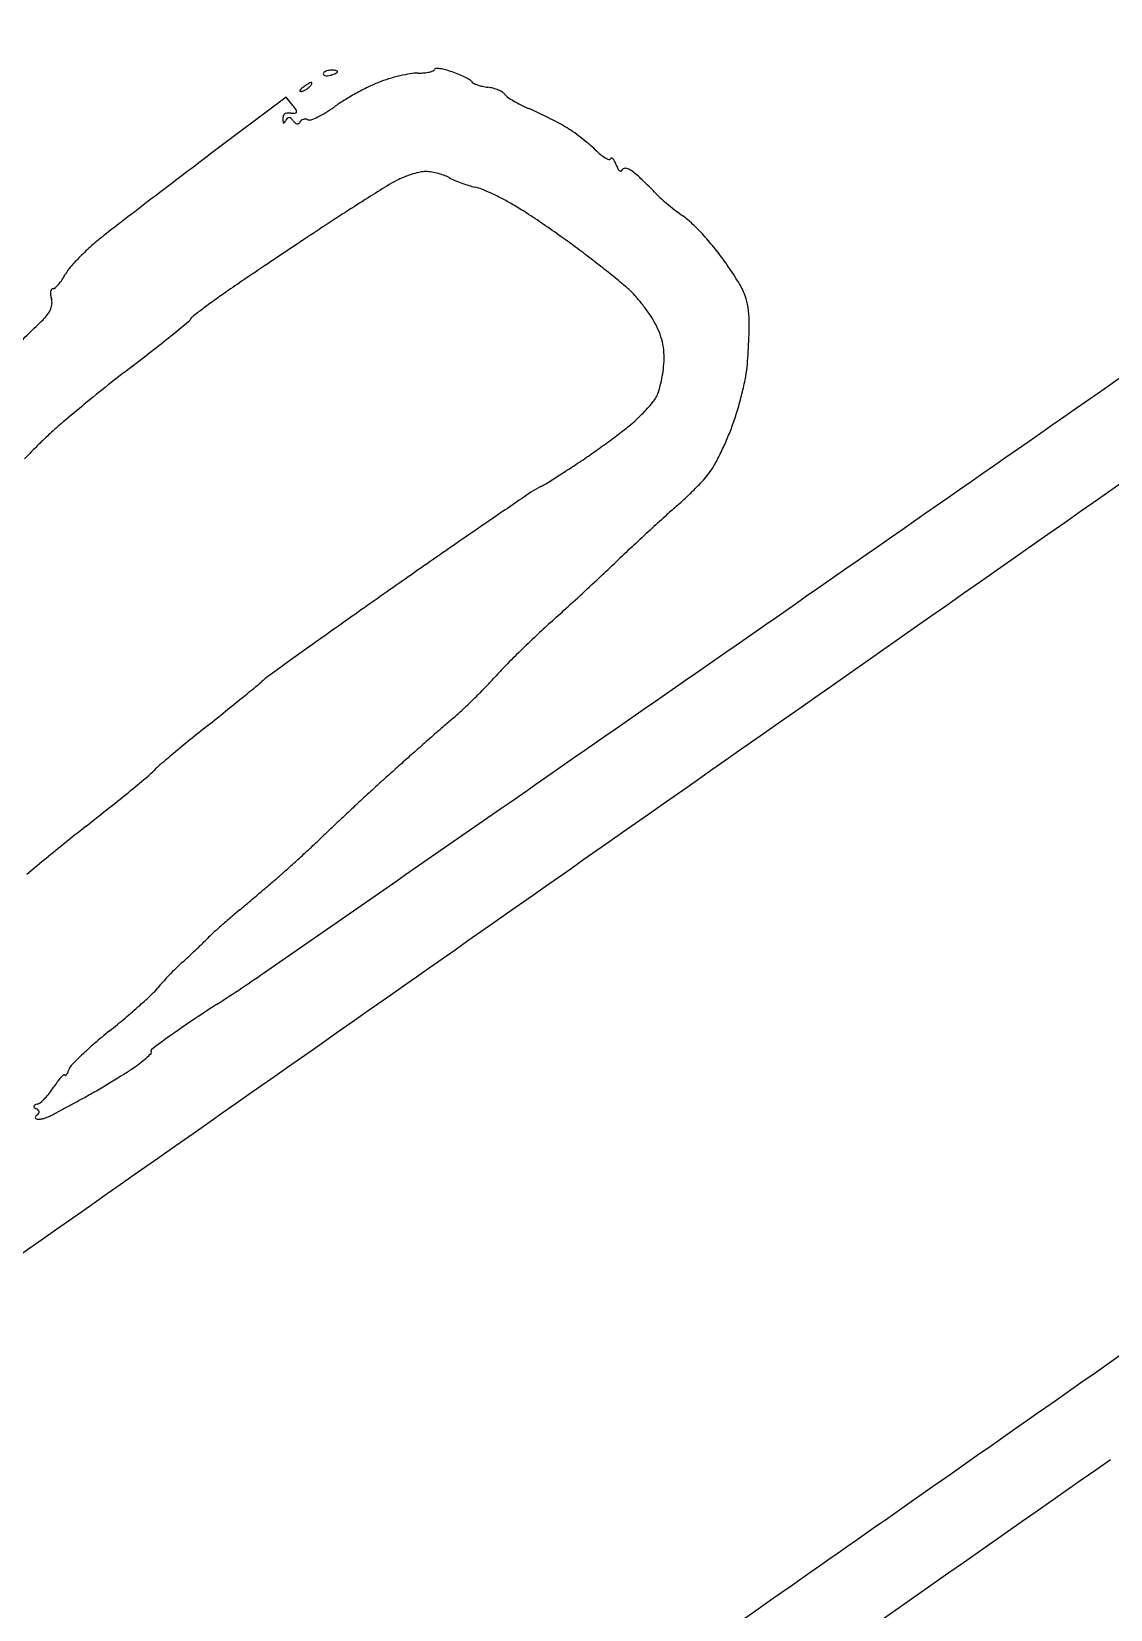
# Model space of a CAD drawing. Header units: metres. Extents: x 26.3 to 44.2, y 14.4 to 19.6.
# Drawn here: x 27.89559 to 27.92947, y 19.05866 to 19.10818 of the extents above; entities that cross this region are included whole.
import ezdxf

# ---------------------------------------------------------------- set-up
doc = ezdxf.new("R2010")
doc.units = ezdxf.units.M
doc.header["$MEASUREMENT"] = 0
doc.layers.add('Suspensions', color=6, linetype='Continuous')

msp = doc.modelspace()

# ---------------------------------------------------------------- linework, layer by layer
at = {"layer": 'Suspensions'}
for p, q in [((27.90357850737075, 19.10612173923349), (27.90121108454951, 19.10433489355155)), ((27.90379450009045, 19.10585791935887), (27.90357850737075, 19.10612173923349))]:
    msp.add_line(p, q, dxfattribs=at)
for points in [[(27.97766075189514, 19.10023450245357, -5e-06), (27.96320504889485, 19.09007929963003, -0.000212)], [(27.95186495567543, 19.10943219844803, -9e-06), (27.96481470818227, 19.11846742598699, -0.091432)], [(27.94724783606707, 19.07887961543489, -0.000128), (27.92831836659793, 19.0656130057442, -0.000139), (27.90937389606474, 19.0523509409298, -0.00023), (27.89336866770461, 19.04116407006468, -9e-06), (27.87889508284158, 19.03105801569283, -0.061218)], [(27.87665638364468, 19.05669286867355, -0.000233), (27.88371265099302, 19.06168658526403, -0.001004), (27.89472671468472, 19.06944042057396, -0.000105), (27.92062343649, 19.08758583608865, -0.000166), (27.93756223590399, 19.09944089398151, -0.000276)]]:
    msp.add_lwpolyline(points, format="xyb", dxfattribs=at)
for points in [[(27.90519409057158, 19.10692176001209, 0.16338), (27.90516764865921, 19.10694128622843, 0.034154), (27.90511096800893, 19.10695538683969, 0.032473), (27.90503984454693, 19.10696329007815, 0.02576), (27.90496251165154, 19.10696284216902, 0.049364), (27.90488657141694, 19.10695090335012, 0.059701), (27.90481945243561, 19.1069245720131, 0.070517), (27.90477060636756, 19.10688866358034, 0.156651), (27.9047492999026, 19.1068482640572, 0.281567), (27.90476272578296, 19.10681409218657, 0.118528), (27.90480980461107, 19.10679354478151, 0.069269), (27.90488637425561, 19.10679069126768, 0.035865), (27.90498087625835, 19.1068071823526, 0.021914), (27.90507408641036, 19.10683482134827, 0.040274), (27.90514655438477, 19.10686654344888, 0.056204), (27.90519112480209, 19.10689739010211, 0.38326)], [(27.90438307768459, 19.10651843873166, 0.174857), (27.90439306228375, 19.10656104348799, 0.447206), (27.90437019186803, 19.10657715439659, 0.078554), (27.90429504807945, 19.10654678195443, 0.017491), (27.9041785135122, 19.10647111540345, 0.017491), (27.90406755304318, 19.10638748821513, 0.078554), (27.90401331159412, 19.10632726413856, 0.447206), (27.90402062875279, 19.10630026272212, 0.174857), (27.90406407906267, 19.10629507349191, 0.057986), (27.90415078024087, 19.10632605347386, 0.037979), (27.90424216785313, 19.10638020758332, 0.037979), (27.90432431247478, 19.10644756205216, 0.057986)]]:
    msp.add_lwpolyline(points, format="xyb", close=True, dxfattribs=at)
for centre, radius, start, end in [((27.90841279409484, 19.10148000208376), 0.005454561374500325, 103.3654643742699, 107.1780321753458), ((27.90829039814566, 19.10199516991275), 0.004925053432761444, 99.4794201715001, 103.3655350011047), ((27.90771597204497, 19.10543540686036), 0.001437189387129665, 89.75673834468618, 99.47949545731619), ((27.90773153654311, 19.10910018332157), 0.002227620125554375, 269.7566148467947, 274.7107820557329), ((27.90780975470935, 19.10815089047089), 0.001275110284249592, 274.7111297188594, 282.2343415476515), ((27.90788284464981, 19.10781379926672), 0.0009301862066406989, 282.2345385802768, 290.162485802559), ((27.90818346029064, 19.10699509989536), 5.804033344585564e-05, 290.1612052322621, 349.9990496582526), ((27.90828037887442, 19.10697801047122), 4.037338664922175e-05, 90.65141201502179, 170.0012783037597), ((27.90829019003106, 19.10611243888276), 0.0009060005774778205, 82.29398137218455, 90.64950247029964), ((27.90822587880098, 19.10563694155165), 0.001385827260405753, 74.83264246049201, 82.295185657527), ((27.9078489925463, 19.10424676900853), 0.002826182406905606, 70.45302891391103, 74.83195617456838), ((27.90742541265928, 19.10305373981861), 0.004092175522476565, 67.29249784537288, 70.45296187193803), ((27.90781355340977, 19.10398125307653), 0.003086723342774588, 63.38823936854731, 67.29268355165138), ((27.91028570775169, 19.09805794146827), 0.009337929488527, 116.2930191065451, 118.9525698032578), ((27.90819764947091, 19.10228410134462), 0.004624076002856263, 111.793579819094, 116.2930121745971), ((27.90805030914485, 19.10265265156853), 0.004227164880809484, 107.1782662026942, 111.7938484531933), ((27.90793465243122, 19.10422291857328), 0.002816413918287757, 59.83219409305111, 63.38860141281496), ((27.90925098780624, 19.1064875370984), 0.0001970178268439594, 35.00014653493407, 59.831910826102), ((27.90953631907838, 19.10668733004031), 0.0001513083916571961, 215.0003781663, 244.4677710179301), ((27.90997255978652, 19.10760059892673), 0.001163418076593993, 244.4676360747183, 251.021402967041), ((27.91005876333078, 19.10785122653792), 0.001428456282248482, 251.021014331791, 257.4167710612485), ((27.91013388455011, 19.10818778134086), 0.00177329295802398, 257.4169055135813, 262.855316633457), ((27.90975567562056, 19.10517057218785), 0.001267528159278419, 75.08734545530102, 82.85505253901158), ((27.90976180527925, 19.10519352499283), 0.001243770977236594, 67.20936903436066, 75.08810046045345), ((27.90984730873336, 19.10539707135383), 0.001022995160371881, 58.83585788107937, 67.20831595205199), ((27.91024720507485, 19.10605830424024), 0.0002502429271568426, 35.00053851944104, 58.83681067417721), ((27.90213615118237, 19.10450020068657), 0.002143250124002526, 34.68669421227148, 39.30777462434505), ((27.90269420257198, 19.10909313023493), 0.004065518987518165, 301.627382213301, 306.0743516260022), ((27.90784311385772, 19.10202561347833), 0.004678683693915523, 121.6116814064552, 126.0746875762782), ((27.91029101427281, 19.09804832877374), 0.009348909605173348, 118.9525082147353, 121.6113714546538), ((27.91072460145179, 19.10639258376595), 0.0003325521500581537, 215.0000158886542, 235.5906253519095), ((27.91242643810608, 19.10887716584845), 0.003344095960558078, 235.5904753112035, 239.3716536420426), ((27.91265657824117, 19.10926594361914), 0.003795884224684536, 239.3722003069849, 243.3275081836751), ((27.91301972978314, 19.10998880020827), 0.004604834588055329, 243.3272048063112, 246.7491128187107), ((27.9038325026166, 19.10543941059101), 0.0003565287964351445, 166.6040216282534, 183.2819682058505), ((27.90434494377294, 19.10546880086642), 0.000869812077861542, 183.2822911025932, 189.059003017033), ((27.9035948170465, 19.10549601921222), 0.0001121950774722528, 127.154259085875, 166.6047971404606), ((27.90351551365255, 19.10533655653625), 2.990560242897509e-05, 189.0593998062357, 255.0137824684639), ((27.90351419357068, 19.10533162398076), 2.479945713727454e-05, 255.0130666015289, 330.0898628428914), ((27.90362007990205, 19.10546267924053), 0.0001540252768719631, 95.05373234681913, 127.1537744477793), ((27.90291518925027, 19.10567621476194), 0.0007158486466612929, 330.089378364364, 336.7164232260093), ((27.90374757037015, 19.10531802264219), 0.0001903301014101427, 133.3336956577145, 156.7178096914865), ((27.90367430833793, 19.10484961240847), 0.0007694858067182276, 85.31040923550854, 95.05467072623696), ((27.90366903903966, 19.10540126209879), 7.589244590519662e-05, 86.92415527607551, 133.3348166729664), ((27.90366739056726, 19.10537063800996), 0.0001065608705785045, 49.58765017871585, 86.92260931309283), ((27.90349215871911, 19.1051648318016), 0.000376861436620021, 34.99964852736152, 49.58758880023365), ((27.90380663773749, 19.10646269236209), 0.000849012882437773, 265.3100648774408, 274.195623219922), ((27.90412176127897, 19.1056056853666), 0.0003917420041606453, 215.0004706914302, 228.2971744242991), ((27.90395511479599, 19.10541865947295), 0.0001412430317901508, 228.2959461288209, 256.7569719937321), ((27.90386529756717, 19.10566306485524), 4.723665097634223e-05, 274.1952988096388, 346.6513292145108), ((27.90382886580933, 19.10567170808238), 8.467965237218567e-05, 346.6523555075586, 34.68797318273384), ((27.9039392628305, 19.10535130486598), 7.204817729646555e-05, 256.7575223791135, 299.9950696232518), ((27.90393046462269, 19.10536654550013), 8.964605755417262e-05, 299.9954970215464, 336.7178521051314), ((27.90414949111545, 19.1052722970047), 0.000148797611733981, 130.8036005214583, 156.7172594127145), ((27.90416688274313, 19.10525215530495), 0.0001754088269672727, 107.8978957892668, 130.8044831940664), ((27.90417345091136, 19.1052318106704), 0.0001967874374190301, 86.4242486282565, 107.8973015998536), ((27.90417196391228, 19.10520798082451), 0.0002206636330403432, 66.71815537947374, 86.42479876275206), ((27.9043165802946, 19.10554406378964), 0.000145212927411607, 246.7172781061039, 289.7307867566657), ((27.90360715838025, 19.1075220231813), 0.002246546505782587, 289.7310416388975, 295.5620351259), ((27.90341723510724, 19.10791910533581), 0.002686711346564792, 295.5619733574495, 301.6274922851394), ((27.90775941324228, 19.09774554977294), 0.008720633934012898, 64.74532879003739, 66.74925490357725), ((27.90482882393542, 19.09153319046091), 0.01558953209213663, 63.44806223193419, 64.74522482843474), ((27.90502111009918, 19.0919179357376), 0.01515941246197703, 62.14410410126336, 63.44814196988251), ((27.90906753100744, 19.09957450375053), 0.006499357271465096, 59.68865483542643, 62.14425797129979), ((27.91056781936031, 19.10214078159092), 0.003526707427337995, 55.27506236475777, 59.68858354405559), ((27.90859128656314, 19.09928889762574), 0.006996566797476414, 52.63183665215147, 55.27534667788969), ((27.90860315300218, 19.09930450326878), 0.0069769620325713, 49.98638812362661, 52.63150221763158), ((28.16201907079824, 18.75878672581784), 0.4329253306463393, 127.0442617536648, 127.2065233741338), ((27.91088437003767, 19.10202184873243), 0.003429016495812989, 45.48618068738919, 49.98630032723507), ((27.91509331793319, 19.10630284404693), 0.002574496081835366, 225.4862541658827, 230.4681395033267), ((27.91417969169392, 19.10519580117271), 0.001139136604174791, 230.4687654019107, 239.6330361079729), ((27.91388724757249, 19.10469666419669), 0.00056063743840092, 239.6320596695977, 252.397633719252), ((27.91373033808545, 19.10420209408913), 4.177312240878736e-05, 252.3977990941939, 336.7172203994356), ((27.91379905846156, 19.10417252227722), 3.303985877885042e-05, 85.59682288509572, 156.7162264279791), ((27.91379651665082, 19.10413949789578), 6.616191442738011e-05, 42.95955977497648, 85.59778907822768), ((27.91361108073854, 19.10396681362467), 0.0003195516045278156, 26.62133666991577, 42.96048121278115), ((27.91286320337585, 19.10359197483077), 0.001156106845350294, 20.34475154760477, 26.62050808207713), ((27.91517221795064, 19.1044481622306), 0.001306535063300657, 200.3450031247961, 206.4890760975633), ((27.91417041601845, 19.10394892067041), 0.0001872275779523753, 206.4890759034712, 232.259498565384), ((27.91408178550356, 19.10383441201623), 4.242564409405764e-05, 232.258219221143, 299.5353370036586), ((27.91405608103723, 19.10387977551374), 9.45655184148225e-05, 299.5364376682004, 336.7171798760303), ((27.91420584445002, 19.10381532958343), 6.84754511151333e-05, 93.38912585125688, 156.7165320879224), ((27.91421692857135, 19.10362830979441), 0.000255823414044748, 69.53054476838241, 93.39107493976431), ((27.91408605794581, 19.10327773956971), 0.0006300247008342158, 55.17977391455238, 69.52962768778616), ((27.91353025375454, 19.1024786267452), 0.001603420614781377, 48.03697319524097, 55.18013050541703), ((28.16649161765026, 18.75289485007356), 0.4403224838037819, 127.2064521086688, 127.3666510820964), ((27.94344066248872, 19.0437137837974), 0.07000195480664868, 121.6111419204159, 122.1852444303033), ((27.90926452128485, 19.09924211352275), 0.004799163227809411, 117.5454222953519, 121.6111626090068), ((27.90823420414404, 19.10121748519241), 0.002571238937412764, 112.1156967664053, 117.5451747684641), ((27.90857100808248, 19.10038872929783), 0.0034658188531207, 107.7752827812316, 112.115950310125), ((27.90847676969847, 19.1006826792016), 0.003157132249996603, 103.3452448489755, 107.7752610710735), ((27.90798204212794, 19.10276817596959), 0.00101375824196934, 93.01483344763575, 103.3453649689931), ((27.90797723272932, 19.10285946675848), 0.0009223408560388685, 82.20990237902139, 93.01474961677656), ((27.90781946657156, 19.10170620964834), 0.002086339190483205, 76.34017350987178, 82.21010274330929), ((27.90779750642737, 19.10161594221151), 0.002179239446851475, 70.54296420488537, 76.33960234184377), ((27.90807525558657, 19.10240213532519), 0.001345426393848266, 62.22411081425807, 70.54323999993666), ((27.90985007083232, 19.10577186189092), 0.002463120085414169, 242.2246915312001, 246.8943388053709), ((27.91072311857249, 19.10781802597042), 0.004687754841034637, 246.8938235538584, 249.7786282771231), ((27.91070444900327, 19.10776728889461), 0.004633691883874252, 249.7784016716485, 252.6705390898123), ((27.90997780212479, 19.10543856513991), 0.002194230875540611, 252.6709484016278, 257.7293441778055), ((27.9092352215304, 19.10202438156369), 0.001299774767176188, 67.90891684539088, 77.72935735547503), ((27.90842280655013, 19.09679890889382), 0.009241824362740618, 46.66789889887492, 48.03679338393032), ((27.90648820461289, 19.09474823064631), 0.01206103807050345, 45.5468471705169, 46.66800204038552), ((27.90724772415174, 19.09552245188698), 0.01097646974290502, 44.41354328095212, 45.54661538471793), ((28.13769862920453, 18.79060171079413), 0.3928794281707546, 127.3668043624541, 127.5240239567757), ((27.94490234298012, 19.04139107745163), 0.07274630802874117, 122.1851307758587, 122.8392176188691), ((27.90702510768106, 19.0965790333376), 0.007176544333032587, 65.13727199033069, 67.90910664544934), ((27.90661564454396, 19.09569550358847), 0.008150343530535785, 62.36449051398301, 65.13701261786517), ((27.90677493156686, 19.09599971395176), 0.00780695410040981, 59.50105853175504, 62.36455257699616), ((27.91294648976966, 19.10110570371666), 0.00299846055767245, 41.43842287902849, 44.41396928124371), ((27.91620315892524, 19.10398071309975), 0.001345681813623469, 221.4379631659725, 228.6749930987833), ((27.92135943193381, 19.10984486308895), 0.009154356889115721, 228.6752053856457, 230.4323179229087), ((27.95447234918817, 19.02656350686601), 0.09039402369649345, 122.8391741636889, 123.3949421355464), ((27.90575842857557, 19.09427397874973), 0.00980981213801067, 56.79631353386797, 59.50100712138313), ((27.89272101755146, 19.074353473336), 0.03361738702815272, 55.71531195261154, 56.79636070270172), ((27.92208985092871, 19.11072876248989), 0.0103009998407362, 230.4321755630452, 232.2273302129136), ((27.92221203122111, 19.11088644476211), 0.01050047846806593, 232.2273741632112, 233.9968618562663), ((27.91427977505649, 19.09996988268953), 0.002993668979838858, 46.33910010185058, 53.99692383274698), ((27.93592193094921, 19.0533339244911), 0.06160604850844823, 127.523951675633, 128.142057046363), ((28.01632354513524, 18.93274363134166), 0.2027672388479038, 123.3950054776426, 123.6594826784723), ((27.89100034063094, 19.07182942685872), 0.03667214392107719, 54.64633873741263, 55.71547022761179), ((27.9113362589793, 19.09688544973644), 0.007257237149660524, 42.38727229790782, 46.33914345076118), ((27.90307342747139, 19.09515137826445), 0.008429477294681915, 131.5383580571952, 134.9740139790459), ((27.90316007584514, 19.09505351203013), 0.008560189723054654, 128.1418461990227, 131.5380913812922), ((28.05536558630083, 18.87411270873825), 0.2732077532107409, 123.6594741133439, 123.8710100712349), ((27.89657789602593, 19.0796913010973), 0.02703273570651472, 53.3026126273157, 54.64629785230776), ((27.89112988900725, 19.07238173920248), 0.03614923040347093, 52.33275913796601, 53.30242712434735), ((27.91045273899316, 19.09607902800552), 0.008453449327282299, 38.66185541952526, 42.38735718848076), ((27.9102991173861, 19.09595614315403), 0.00865017320637905, 34.99993914024282, 38.66174455046301), ((27.902316378743, 19.09590907590717), 0.007358389765988911, 134.973804281693, 138.3993784056923), ((28.04266440497029, 18.89303482760177), 0.250418137385248, 123.8710219353055, 124.0846205394846), ((27.89033211107911, 19.07134842109146), 0.0374546789612852, 51.38843044633246, 52.33265955015807), ((27.90476994988938, 19.09208458095472), 0.01540003891392439, 32.45017184331745, 34.99995800736925), ((27.89524067523667, 19.10126997906355), 0.001575474541716965, 319.5648847654204, 326.3311540225143), ((27.89468011719759, 19.10164339960401), 0.002249023511808354, 326.3308358454663, 331.5126996745767), ((27.89770918892054, 19.09999963117579), 0.001197315146629773, 138.3997846092713, 151.5132930211012), ((27.94254905802112, 19.04099047167743), 0.07177336329865189, 124.0847830804978, 124.6263417804774), ((27.89289283515375, 19.07455456040371), 0.03335143182789342, 50.45689455369571, 51.38874797647495), ((27.91549540504365, 19.09890434401683), 0.002690020956043938, 23.17674827899521, 32.45016254167851), ((27.89653403568877, 19.09995698167861), 0.0003507110704128156, 170.9116310353674, 187.5774950726592), ((27.89689204950384, 19.10000461453691), 0.0007118797027011877, 187.5780324059217, 197.391610030029), ((27.89635787407614, 19.09998516435822), 0.0001723093406553138, 146.0277981597009, 170.9125628497031), ((27.89626705061933, 19.10004635896955), 6.279367624695788e-05, 93.28150145586227, 146.0259122830359), ((27.89625680963857, 19.10022489662892), 0.0001160374550259543, 273.2836692068736, 312.6946083535212), ((27.89548373977592, 19.10106285723096), 0.00125613174193985, 312.6935375924112, 319.5649088051372), ((27.91939612088043, 19.07451930549762), 0.0310273058755308, 124.6260592407649, 125.6131448266851), ((27.91059261744578, 19.09599326784059), 0.005550344263812948, 46.94698813831076, 50.45665321203548), ((27.91256002848352, 19.09809914490216), 0.002668430942796895, 40.66761478864353, 46.94703550247734), ((27.91012694212158, 19.09600872574593), 0.005876196753010598, 37.18770176208511, 40.66780908809552), ((27.91646446937953, 19.09931922698527), 0.001635879805862268, 10.49343273494833, 23.17652644999658), ((19.16904426866619, 31.67054151886725), 15.32436995100896, 304.8316802603597, 304.8846215596882), ((27.89545036215001, 19.09976829578069), 0.0007956914037706141, 323.957408686803, 338.1333004329331), ((27.8956381101061, 19.09969294418592), 0.0005933867873362431, 338.133670002934, 354.7459593950251), ((27.89583823647784, 19.09967454256506), 0.0003924161817424652, 354.7457206661664, 17.39111500317849), ((27.92049873458035, 19.07360713544494), 0.03241562338970211, 127.0851511016625, 127.7853033491381), ((27.9119272293368, 19.08494681527324), 0.01820087609161533, 125.6133784361605, 127.0851721872344), ((27.91001911502605, 19.09592692546163), 0.006011540644623659, 33.72563149280619, 37.18763750524015), ((27.91527037739769, 19.09909805336742), 0.002850282305172991, 2.124702249833616, 10.49349828036448), ((27.04608651323247, 19.98045405208817), 1.224334196863043, 313.9151408704606, 313.9447054925254), ((27.83969048065151, 19.15706424787258), 0.08075296809555156, 313.9447502097701, 314.1597239114556), ((27.89504029188166, 19.1000666845357), 0.001302833863101346, 314.1595395745949, 323.9577900231508), ((27.81162634104504, 19.20795762212858), 0.1405588296529077, 308.9685815032859, 309.2346629837924), ((27.9004055799687, 19.09923787761935), 0.0001959566771223414, 309.2345364092156, 335.9680711729414), ((27.90074554064916, 19.09908628895155), 0.000176269582657489, 127.7847041315654, 155.9676664956117), ((27.91224699620338, 19.09741418865438), 0.003332845748845924, 28.34135241206731, 33.72547740814532), ((27.91303412656674, 19.09783873721709), 0.0024385215957, 20.10369551734411, 28.341570807964), ((27.90206648893163, 19.09910605165175), 0.01605762469347921, 357.6835552926509, 359.1704744992784), ((27.91171894462742, 19.09896631566092), 0.006404157590663172, 359.1702816574455, 2.124517596620257), ((27.86824486297534, 19.13796107247651), 0.0505300898596425, 308.1135401328385, 308.9686183786406), ((27.9133741437534, 19.09796319958457), 0.002076440709619344, 10.81037376702731, 20.10346545730892), ((27.91332794953801, 19.09795437166851), 0.002123470887044411, 1.629362275799456, 10.81056537976159), ((27.90138144219604, 19.09913371303178), 0.01674322966685024, 356.2082653034227, 357.6837258327831), ((27.84324035781333, 19.16983506119198), 0.09104152571459641, 307.5632427178803, 308.1135103269312), ((27.9127681660825, 19.09793846238201), 0.002683480371166516, 353.9256839270232, 1.629063894912671), ((27.90814186771265, 19.09868568161145), 0.00996797429758099, 354.032374287806, 356.2081734395292), ((27.93459655822644, 19.05104921187835), 0.05881184712398044, 127.5633364491331, 128.4835017237107), ((27.91134604022909, 19.09809097902514), 0.004113803403317361, 345.5501200471892, 349.7317894759368), ((27.91136197009124, 19.09808810249109), 0.004097615912080161, 349.7316617508437, 353.9257029361004), ((27.91387524998796, 19.0980863414695), 0.00420335107309753, 348.5283952880106, 354.0325444827445), ((27.93844513374671, 19.04620772851158), 0.06499662640010134, 128.483337089445, 129.3370402556496), ((27.91188261275109, 19.09795274179058), 0.003559709906272143, 341.3262981445689, 345.5496648770968), ((27.90717034492356, 19.09944699539871), 0.01104492479831939, 345.8526476762096, 348.5284681697198), ((27.93400121223345, 19.05163001813785), 0.05798594432154367, 129.3370616040898, 130.1884729708287), ((27.91038767723435, 19.10044998473087), 0.006115626782244751, 317.9905160551586, 320.1670026942492), ((27.91392537913377, 19.09749903059266), 0.001508733571531904, 320.1669639710462, 326.3254650814021), ((27.91464631557838, 19.09701868830368), 0.0006424321968599993, 326.3254834297071, 341.3267470301677), ((27.90657758518652, 19.09959648596768), 0.01165624429788536, 343.2048669003041, 345.8522725199522), ((27.90386620409279, 19.08730457093482), 0.01128698894886469, 130.1885730091144, 133.0516087596587), ((27.91212502599242, 19.09860449523401), 0.003582149068323677, 308.4365187843161, 313.3400599469433), ((27.91074878525818, 19.1000629166712), 0.005587400086698703, 313.339816907913, 315.8373556570132), ((27.90987168984611, 19.10091478640436), 0.006810093181197139, 315.8370922742361, 317.9902043209485), ((27.91071284057636, 19.09834835361511), 0.007336733734333705, 339.4599526417824, 343.2049298016627), ((27.91112296856952, 19.07953671975935), 0.02191714146680961, 133.0516735059008, 134.1579318248795), ((27.89957677393828, 19.1145135335068), 0.0238449401116159, 305.7890403606906, 307.1201209434198), ((27.90117172297365, 19.11240616880197), 0.02120205373028682, 307.1201253355105, 308.4363095124621), ((27.90939415977348, 19.09884247205921), 0.00874494966091305, 336.4596849018533, 339.4597497301236), ((27.90900333669969, 19.08190752019541), 0.01874143724995458, 135.712670250557, 136.6800464466874), ((27.90554901622238, 19.08527687285211), 0.01391599765546239, 134.1576608782035, 135.7124153000537), ((27.90009698445935, 19.11379185007372), 0.02295530762566917, 304.4196085101749, 305.7891905200437), ((27.90934524662508, 19.09880542696045), 0.008773722192537038, 330.9661143233292, 333.7251165923961), ((27.90834021980104, 19.09930155041273), 0.009894533236199652, 333.7253433666997, 336.4600557148686), ((27.89490276399336, 19.12130496392297), 0.03208875887513251, 302.5720165051479, 303.5210583723418), ((27.89356488059325, 19.12332458217447), 0.03451131741349343, 303.521140730987, 304.4197631316766), ((27.91535155416705, 19.09547142133498), 0.001904128041565731, 322.3945678009218, 330.966371694085), ((27.91287879397893, 19.09134646879912), 0.002864667369893889, 117.3769646804903, 124.1457527543103), ((27.90994703168313, 19.09700800301795), 0.003510926709888593, 297.3768031249915, 301.6643190086498), ((27.89660851812431, 19.11863486443182), 0.02892031628485973, 301.6644708854859, 302.5720312889932), ((27.90898533511577, 19.10118135069467), 0.01045982612025135, 315.3685681629303, 317.3993066237235), ((27.91438543349804, 19.09621560522834), 0.003123635652859064, 317.3990344900167, 322.3942061514806), ((28.1458362222396, 18.74786049628295), 0.4178969271970062, 124.1457195022077, 124.3423585692437), ((27.91038462015183, 19.09965108755974), 0.008387110037930717, 310.8377960737262, 313.3637501161377), ((27.90830447851651, 19.10185344004917), 0.01141652346387471, 313.364181636697, 315.3687952470087), ((28.04807599708804, 18.89094342433811), 0.2446058832215076, 124.3422450346392, 124.7378147035871), ((27.97066758485884, 19.03206404705723), 0.08218290156978163, 132.1266705680759, 132.5683058899173), ((27.92857987109918, 19.07859992085859), 0.019437677050561, 130.8380728012301, 132.1267558922367), ((27.976807591969, 19.02537946204057), 0.09125942976932415, 132.5683229766498, 133.0072081112238), ((28.13820262310848, 18.76096597831747), 0.4027733425532799, 124.7376981823339, 125.0099675984916), ((27.96588737400442, 19.03708687103412), 0.07524960198370076, 133.0071365570288, 133.5143179693284), ((22.87246726016918, 26.3483009114501), 8.840421544581016, 304.7516772121651, 304.8316621171178), ((27.85306532425706, 19.15591700346797), 0.08860830988949393, 313.0580218334496, 313.5143248185518), ((27.80289830137405, 19.20960576715011), 0.1620876507318943, 312.7675687301244, 313.0579435853183), ((28.19771171912028, 18.67600954933567), 0.5064985918105315, 125.009961609653, 125.2258520430005), ((27.80539220353747, 19.20690871870229), 0.1584142846987013, 312.4762491924611, 312.7677699613985), ((27.86560571779093, 19.14114278471817), 0.06924688386485321, 311.9349825647903, 312.4760829010912), ((28.07771266105851, 18.84595638402018), 0.2984560467506835, 125.2258710322774, 125.5467271879247), ((27.92812813104362, 19.07154598292964), 0.02430933975567163, 131.9350351699809, 133.3875783227342), ((27.93689980561495, 19.06226610796651), 0.03707877020950729, 133.3875146252621, 134.4461039191978), ((28.24866203103998, 18.60670555681124), 0.5925047594103114, 125.5466365804244, 125.68483398386), ((27.93530982149192, 19.06388712199296), 0.03480814562906356, 134.446089045787, 135.5156788922431), ((27.90450091267245, 19.08592405672281), 0.002507093267902989, 125.684801048496, 132.2713141999114), ((27.91914183862489, 19.07976669776566), 0.01214618197391298, 135.5158061774561, 137.8616426472455), ((27.83578304660939, 19.16872737084521), 0.1051047434460509, 309.1891274916404, 309.494399224346), ((27.89942584935846, 19.09150704540665), 0.005037840813012527, 309.4947890926802, 312.2716650375698), ((27.89443652825989, 19.10245915828322), 0.02140252071125011, 314.6127446638225, 315.9713262737303), ((27.89992250083558, 19.09715604998846), 0.01377239275135074, 315.9714992861757, 317.861758780177), ((27.8374225307594, 19.16671574797097), 0.1025096452398421, 308.8167012897746, 309.1893527113132), ((27.89529842967874, 19.10158548008867), 0.02017525234519359, 313.240504969478, 314.6128370783527), ((27.8162995794347, 19.19297275837462), 0.136208453344697, 308.5152823315169, 308.8164287753183), ((27.93105482533936, 19.0604447828981), 0.0343453351886972, 130.2975207656294, 130.9426695388489), ((27.90414859778629, 19.09217434377013), 0.007256469030269227, 310.2973003884802, 313.2405373589762), ((27.94148031037934, 19.03568555281937), 0.06481264114877194, 128.5155084207245, 129.1485105831389), ((27.99565389783449, 18.98605689505791), 0.1328675006236795, 131.19430080827, 131.4436519423218), ((27.98818776738738, 18.99458719831375), 0.1215313117806413, 130.9424594858843, 131.19433163122), ((27.93200528655506, 19.04734406010258), 0.04978952056303909, 129.930560926146, 130.5752513367592), ((27.93141621152647, 19.04804784588669), 0.04887173855243764, 129.1483793709137, 129.9305783156696), ((27.97352311080712, 19.01112064484292), 0.09943154261860467, 131.4435831678528, 131.7534385546643), ((27.89778978725685, 19.08656865853362), 0.002282864292733172, 309.7993565037117, 316.3384676408493), ((27.90121159642191, 19.08330309980585), 0.002447109466880299, 130.5752795068333, 136.3384781861602), ((28.0130444192124, 18.96684538746137), 0.1587799396830898, 131.7532652452735, 131.941195359955), ((27.84447829924273, 19.15055696837018), 0.08556922902320208, 309.3199581835331, 309.7991793849514), ((16.62638267200093, 35.35138371677886), 19.79802496329546, 304.721046152926, 304.7517566905611), ((28.00622409896386, 18.97435161623983), 0.148638001945779, 132.1227089797671, 132.3017009585734), ((28.01827404701077, 18.96102623525996), 0.1666037200274625, 131.9414112672884, 132.1226950758591), ((27.8522156125546, 19.14111049360108), 0.07335850001758544, 308.6528280942801, 309.3199782664755), ((27.94873954320706, 19.03816614489632), 0.0627534873651165, 132.9647456236588, 133.2248683509493), ((27.9232403573247, 19.06554410939477), 0.02534010178423028, 132.3016867649026, 132.9642533133118), ((27.83150046783642, 19.16701081627995), 0.1065239027071826, 308.1484224254136, 308.6528536536923), ((28.13691606749727, 18.83802213060735), 0.3374679710241592, 133.3055600318248, 133.3866908522263), ((28.11263514327947, 18.86378388331499), 0.3020669656242616, 133.2244904736052, 133.3056212940069), ((27.95005246001552, 19.01607888591199), 0.08540062009864126, 128.1484878589798, 128.7649889595221), ((28.10873263729993, 18.86783927229036), 0.2964391070888217, 133.3867079777548, 133.4760893892636), ((27.92658663859459, 19.0453010478119), 0.04792289976957698, 128.7650026541478, 129.7151904172586), ((27.85381726218526, 19.13693901725255), 0.07423197182711933, 312.5823960563126, 312.9775073603884), ((27.86730503612641, 19.12246333591487), 0.05444648735080097, 312.9778128891545, 313.4762853848903), ((27.97274087261685, 18.98973804178902), 0.1201548937644792, 129.7152079083016, 130.0417936304686), ((27.85793550009925, 19.13245725051316), 0.06814541972270223, 312.183417759584, 312.582654347395), ((27.87992458992607, 19.1086022352378), 0.03570546258878483, 310.6374301345363, 311.1854059255635), ((27.89032323520507, 19.09671799171059), 0.01991410204457567, 311.1851410030771, 312.1829979935453), ((27.82600444247955, 19.17148233751937), 0.1185384294681349, 310.1667061855185, 310.4007020677408), ((27.83140596343221, 19.16513512681998), 0.1102039521539685, 310.4009051286267, 310.6374220224912), ((27.91997923066538, 19.05923011574794), 0.0278580906750316, 129.8565502604706, 130.7162121044857), ((27.84998782574855, 19.14306827966637), 0.08135561950576888, 309.8564295846626, 310.1667433368712), ((27.91766540596682, 19.06185132817118), 0.02436167188001746, 131.5905520858849, 132.4405883728627), ((27.91958048064458, 19.05969339062256), 0.02724684179979772, 130.7161441398731, 131.5902443137471), ((27.88546287602022, 19.0954039750721), 0.02215796959012008, 313.5837161291968, 314.2788263947944), ((27.89647784577198, 19.08410820004021), 0.00638064116603191, 314.278625538304, 316.0348213969522), ((27.90355522295954, 19.07728194912457), 0.003452312073886229, 132.4402026179916, 136.034645076663), ((27.88832688594163, 19.0922857738173), 0.01792430707241462, 312.0346938521501, 312.8957307754952), ((27.88406263075579, 19.09687516673318), 0.02418900176693118, 312.8960176603394, 313.5837941329144), ((27.90716842765617, 19.07157027899203), 0.0100798204025075, 136.0635595225996, 137.7471084247296), ((27.90756944952642, 19.07118378747695), 0.01063677123322459, 134.3957112413173, 136.063218182645), ((27.90480590247606, 19.07400621476232), 0.006686671477567782, 132.0345305787506, 134.395491539413), ((27.87024132576136, 19.12592708438942), 0.05746265227469373, 302.8367689435961, 304.7210700805955), ((27.89801237442896, 19.07941239871037), 0.001981216047296809, 313.1970677858699, 321.2614419350267), ((27.90249063413669, 19.07581968758046), 0.003760071549828904, 137.7467614830707, 141.2614674013669), ((27.88406093157364, 19.09434066986906), 0.02241448714435561, 310.1886467652287, 311.7470679478156), ((27.88532356445232, 19.09292584961015), 0.02051818596805138, 311.7470938022083, 313.1973452156952), ((27.92992918848317, 19.03343988745379), 0.05261242461974348, 122.8366716213381, 123.8941150241047), ((27.88181358900369, 19.0970011756377), 0.0258971355001483, 308.7900947506217, 310.1885527802323), ((27.91537423772817, 19.0551047375134), 0.0265123801832724, 123.8941051452813, 125.6599261265816), ((27.90884045680211, 19.06337468596383), 0.01724440354034522, 128.7902138030423, 130.8257647305565), ((27.94267639732088, 19.01705368824011), 0.07334495719141457, 125.6599529635791, 126.2035743000599), ((27.9049381779453, 19.06789135752831), 0.01127547547110067, 130.8255846697174, 133.6242297895097), ((27.89742031316, 19.07793637867144), 0.002650080915860288, 311.8830109637327, 316.3888579699489), ((27.89938349748476, 19.07619819271927), 4.865724179000858e-05, 126.2036378706031, 215.0795726054541), ((27.89930370133561, 19.0761421530295), 4.885107707713928e-05, 316.389538440559, 35.08006013400944), ((27.89596076317477, 19.07581012708675), 0.0008227360935809898, 338.1667118422488, 344.68956418837), ((27.89706540146092, 19.07550772062923), 0.0003225478925203454, 135.6779716055504, 164.6903605046869), ((27.90593493452478, 19.06684559885783), 0.01272016743634136, 133.6243942207263, 135.6778200088822), ((27.89098272358656, 19.0873651861183), 0.01407256070430727, 301.774648137349, 303.3456738038705), ((27.89558858267333, 19.08036557837315), 0.005693512637097122, 303.3458032752613, 306.5644685392969), ((27.8972469621341, 19.07812968106212), 0.002909727584089267, 306.5643748890813, 311.8832183036646), ((27.89906806579889, 19.07327625351076), 0.003303009674496561, 143.9865952936208, 147.5906610693815), ((27.89759627858275, 19.07434607536455), 0.001483483250443289, 137.4294451485412, 143.985959988994), ((27.89719911309421, 19.07471091827915), 0.0009441774210841779, 130.0727598355894, 137.4297600190065), ((27.896608424412, 19.07541306112581), 2.661668936186099e-05, 35.00041993441486, 130.0730790765759), ((27.8966497485889, 19.07544199688716), 2.383096550298226e-05, 215.0000453530397, 289.1874868379542), ((27.8966348268996, 19.07548488045104), 6.923643722419721e-05, 289.1863558346254, 322.9838979205636), ((27.89647863711269, 19.07560263451017), 0.0002648413143438158, 322.9860091479665, 338.1684561905121), ((27.88122550315338, 19.10313708972863), 0.03261869348572522, 300.0746763232854, 300.9231083504644), ((27.88158805263535, 19.10253199651749), 0.03191330003766423, 300.9229895610304, 301.774859287676), ((27.8947904562709, 19.07588497433198), 0.001698210491558238, 309.4838326779719, 315.7847803807031), ((27.89454237613631, 19.07612637622767), 0.002044358766329309, 315.7842529552765, 321.8893926156479), ((27.89438822821946, 19.07624726071641), 0.002240253226218952, 321.8899763438521, 327.5901890780104), ((27.85071459871716, 19.15950825013523), 0.0967122231291122, 298.514134086009, 298.7355249091834), ((27.8886867635193, 19.09025267888413), 0.01772982351328669, 298.7354769130492, 300.0745786327005), ((27.89569774771391, 19.07444244842005), 3.976958674418781e-05, 168.7381938431541, 232.1400492559962), ((27.89571156009355, 19.07443969927721), 5.385289659299458e-05, 117.0573364553245, 168.7395181305979), ((27.89585341170784, 19.07464270730448), 0.0002934128397491843, 232.1413759982851, 246.717446929268), ((27.89589582037048, 19.07407896071076), 0.0004589259307238433, 106.363610671867, 117.057319762889), ((27.89574250954612, 19.07409523396182), 3.759735380154961e-05, 177.6892110548879, 234.4698467067621), ((27.89577078112148, 19.07409409818551), 6.58917339209646e-05, 138.2457385658834, 177.6936071063202), ((27.89593554878439, 19.07394700016769), 0.0002867677388640437, 124.9995276679748, 138.2434674001207), ((27.89565276998124, 19.07417643222664), 0.0002141987742600535, 47.23461404782631, 66.71738575234562), ((27.8956839799455, 19.07480041557616), 0.0002929872879907288, 286.3640824686373, 309.4843907956325), ((27.89568071128546, 19.0743109496366), 0.0001575309971127127, 305.000066508406, 329.0793479488384), ((27.89573718692362, 19.07426770663184), 8.987163642348654e-05, 9.971380938343074, 47.23381102631667), ((27.89574934055795, 19.07426984153957), 7.75319178444296e-05, 329.0798042898226, 9.972725260145175), ((27.89569249166588, 19.07510168770126), 0.001068857158028973, 283.5659643365194, 289.806681993947), ((27.895734447226, 19.07498525033258), 0.0009450915350117058, 289.805530510942, 296.6496533443261), ((27.89322966340551, 19.07997607102152), 0.006529196936394636, 296.6508685594366, 298.0358052836874), ((27.86031002419537, 19.14179773314386), 0.07656933223905737, 298.0350827255896, 298.2631198527975), ((27.85777120447353, 19.14651904812013), 0.0819299684371006, 298.2634723429171, 298.5141985740405), ((27.89578472416525, 19.07415436198811), 0.0001102485585152776, 234.4732130679126, 260.0007894817728), ((27.89580923590614, 19.07429334626474), 0.0002513777708443334, 259.9992097806849, 277.0885907723741), ((27.89572593042719, 19.07496309738299), 0.0009262898859527551, 277.089757013503, 283.5661225954291), ((85.99739301281257, -63.87087061875161), 101.2421371876943, 124.9984945922119, 125.0188918896646)]:
    msp.add_arc(centre, radius, start, end, dxfattribs=at)

doc.saveas('drawing.dxf')
